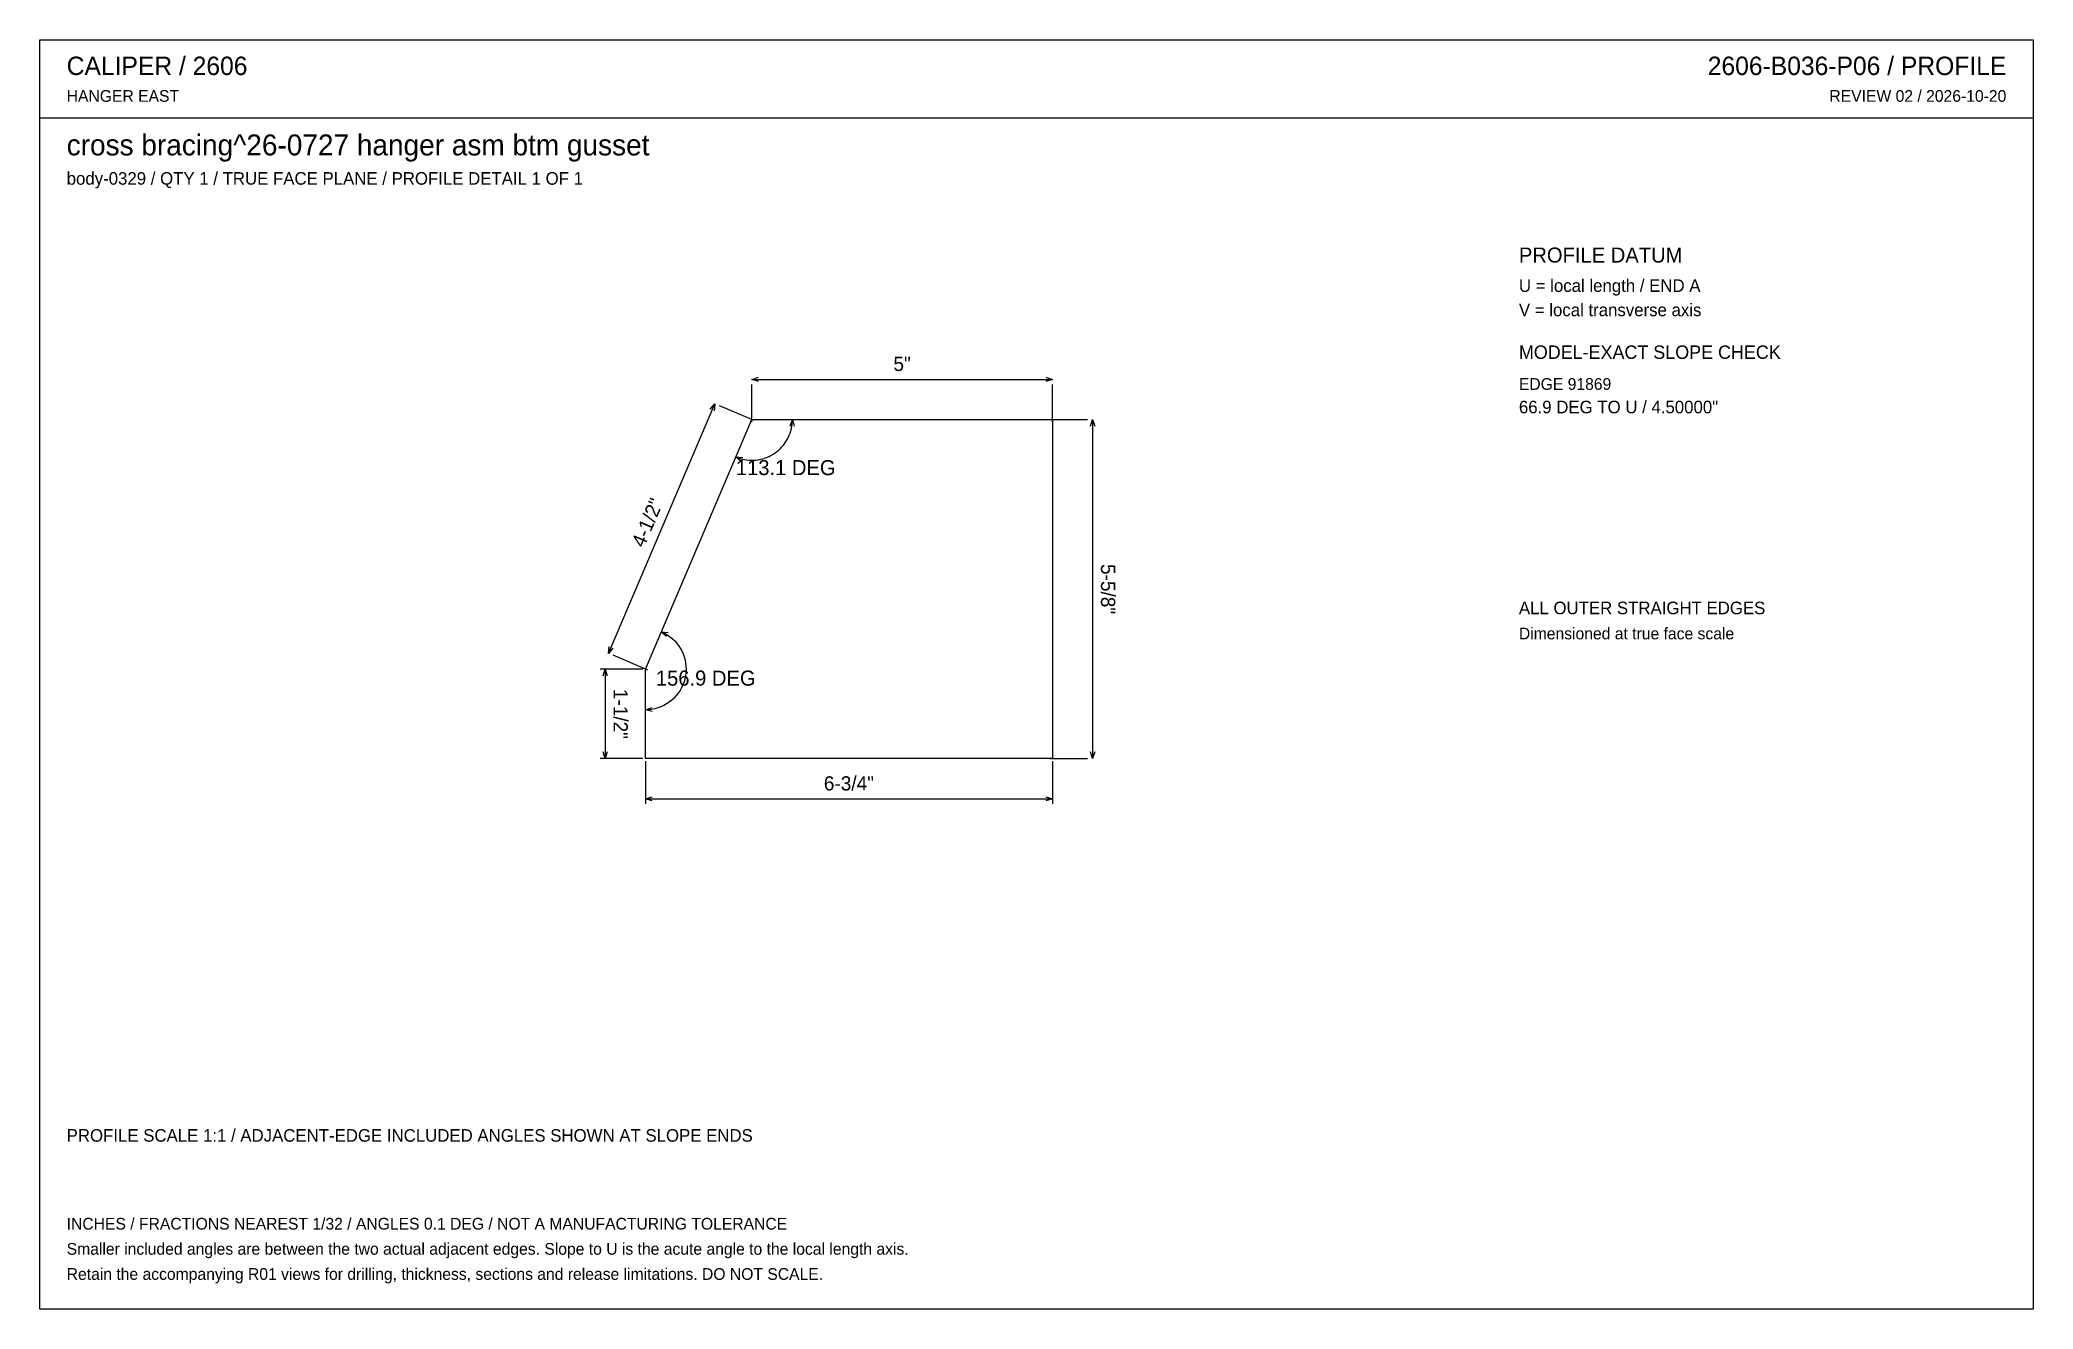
# Model space of a CAD drawing. Header units: inches. Extents: x 0.5 to 33.5, y 0.5 to 21.5.
import ezdxf
from ezdxf.enums import TextEntityAlignment as Align

# ---------------------------------------------------------------- set-up
doc = ezdxf.new("R2010")
doc.units = ezdxf.units.IN
doc.header["$MEASUREMENT"] = 0

msp = doc.modelspace()

# ---------------------------------------------------------------- linework, layer by layer
at = {"layer": 'ANNOTATION'}
for p, q in [((12.277, 15.896), (12.388, 15.931)), ((12.277, 15.896), (17.264, 15.896)), ((12.388, 15.861), (12.277, 15.896)), ((17.153, 15.931), (17.264, 15.896)), ((17.264, 15.896), (17.153, 15.861)), ((12.277, 15.188), (12.277, 15.812)), ((17.264, 15.188), (17.264, 15.812)), ((9.901, 11.35), (11.664, 15.49)), ((11.588, 15.402), (11.664, 15.49)), ((11.664, 15.49), (11.652, 15.375)), ((12.316, 15.213), (11.741, 15.458)), ((12.914, 15.119), (12.952, 15.229)), ((12.951, 15.191), (12.952, 15.229)), ((12.952, 15.229), (12.984, 15.117)), ((17.222, 15.229), (17.847, 15.229)), ((17.896, 15.118), (17.931, 15.229)), ((17.931, 15.229), (17.931, 9.604)), ((17.931, 15.229), (17.965, 15.118)), ((12.848, 14.868), (12.867, 14.901)), ((12.867, 14.901), (12.885, 14.935)), ((12.885, 14.935), (12.9, 14.97)), ((12.9, 14.97), (12.914, 15.005)), ((12.914, 15.005), (12.926, 15.041)), ((12.926, 15.041), (12.935, 15.078)), ((12.935, 15.078), (12.943, 15.116)), ((12.943, 15.116), (12.948, 15.153)), ((12.948, 15.153), (12.951, 15.191)), ((12.013, 14.608), (12.048, 14.594)), ((12.103, 14.535), (12.013, 14.608)), ((12.013, 14.608), (12.129, 14.6)), ((12.048, 14.594), (12.084, 14.582)), ((12.084, 14.582), (12.121, 14.572)), ((12.121, 14.572), (12.158, 14.565)), ((12.158, 14.565), (12.196, 14.559)), ((12.196, 14.559), (12.234, 14.556)), ((12.234, 14.556), (12.272, 14.554)), ((12.272, 14.554), (12.31, 14.555)), ((12.31, 14.555), (12.348, 14.558)), ((12.348, 14.558), (12.386, 14.563)), ((12.386, 14.563), (12.423, 14.57)), ((12.423, 14.57), (12.46, 14.579)), ((12.46, 14.579), (12.496, 14.591)), ((12.496, 14.591), (12.532, 14.604)), ((12.532, 14.604), (12.567, 14.619)), ((12.567, 14.619), (12.601, 14.637)), ((12.601, 14.637), (12.633, 14.656)), ((12.633, 14.656), (12.665, 14.677)), ((12.665, 14.677), (12.696, 14.7)), ((12.696, 14.7), (12.725, 14.724)), ((12.725, 14.724), (12.753, 14.75)), ((12.753, 14.75), (12.779, 14.778)), ((12.779, 14.778), (12.804, 14.807)), ((12.804, 14.807), (12.827, 14.837)), ((12.827, 14.837), (12.848, 14.868)), ((10.778, 11.71), (10.826, 11.688)), ((10.864, 11.631), (10.778, 11.71)), ((10.778, 11.71), (10.894, 11.694)), ((10.826, 11.688), (10.872, 11.661)), ((10.872, 11.661), (10.916, 11.632)), ((10.916, 11.632), (10.957, 11.598)), ((10.957, 11.598), (10.995, 11.562)), ((9.901, 11.35), (9.912, 11.466)), ((9.976, 11.439), (9.901, 11.35)), ((10.552, 11.073), (9.977, 11.318)), ((10.995, 11.562), (11.031, 11.523)), ((11.031, 11.523), (11.063, 11.481)), ((11.063, 11.481), (11.092, 11.437)), ((11.092, 11.437), (11.118, 11.391)), ((11.118, 11.391), (11.139, 11.343)), ((11.139, 11.343), (11.157, 11.293)), ((11.157, 11.293), (11.171, 11.242)), ((11.171, 11.242), (11.181, 11.19)), ((10.472, 11.089), (9.764, 11.089)), ((9.812, 10.978), (9.847, 11.089)), ((9.847, 11.089), (9.847, 9.604)), ((9.847, 11.089), (9.882, 10.978)), ((11.169, 10.928), (11.155, 10.878)), ((11.18, 10.98), (11.169, 10.928)), ((11.187, 11.032), (11.18, 10.98)), ((11.181, 11.19), (11.187, 11.138)), ((11.187, 11.138), (11.189, 11.085)), ((11.189, 11.085), (11.187, 11.032)), ((10.99, 10.61), (10.951, 10.575)), ((11.026, 10.649), (10.99, 10.61)), ((11.059, 10.69), (11.026, 10.649)), ((11.088, 10.734), (11.059, 10.69)), ((11.114, 10.78), (11.088, 10.734)), ((11.136, 10.828), (11.114, 10.78)), ((11.155, 10.878), (11.136, 10.828)), ((10.514, 10.414), (10.624, 10.453)), ((10.567, 10.416), (10.514, 10.414)), ((10.626, 10.384), (10.514, 10.414)), ((10.619, 10.422), (10.567, 10.416)), ((10.671, 10.433), (10.619, 10.422)), ((10.722, 10.447), (10.671, 10.433)), ((10.771, 10.465), (10.722, 10.447)), ((10.819, 10.487), (10.771, 10.465)), ((10.865, 10.513), (10.819, 10.487)), ((10.909, 10.542), (10.865, 10.513)), ((10.951, 10.575), (10.909, 10.542)), ((10.472, 9.604), (9.764, 9.604)), ((9.847, 9.604), (9.812, 9.715)), ((9.882, 9.715), (9.847, 9.604)), ((17.222, 9.604), (17.847, 9.604)), ((17.931, 9.604), (17.896, 9.715)), ((17.965, 9.715), (17.931, 9.604)), ((10.514, 9.562), (10.514, 8.854)), ((17.264, 9.562), (17.264, 8.854)), ((10.514, 8.938), (10.625, 8.972)), ((10.514, 8.938), (17.264, 8.938)), ((10.625, 8.903), (10.514, 8.938)), ((17.153, 8.972), (17.264, 8.938)), ((17.264, 8.938), (17.153, 8.903))]:
    msp.add_line(p, q, dxfattribs=at)
at = {"layer": 'OUTLINE'}
for p, q in [((0.472, 21.528), (33.528, 21.528)), ((0.472, 0.472), (0.472, 21.528)), ((33.528, 21.528), (33.528, 0.472)), ((0.472, 20.236), (33.528, 20.236)), ((10.514, 11.089), (12.277, 15.229)), ((12.277, 15.229), (17.264, 15.229)), ((17.264, 15.229), (17.264, 9.604)), ((10.514, 9.604), (10.514, 11.089)), ((17.264, 9.604), (10.514, 9.604)), ((33.528, 0.472), (0.472, 0.472))]:
    msp.add_line(p, q, dxfattribs=at)

# ---------------------------------------------------------------- texts
at = {"layer": 'ANNOTATION'}
for s, height, p in [('CALIPER / 2606', 0.30556, (0.917, 20.944)), ('HANGER EAST', 0.19444, (0.917, 20.5)), ('cross bracing^26-0727 hanger asm btm gusset', 0.34722, (0.917, 19.611)), ('body-0329 / QTY 1 / TRUE FACE PLANE / PROFILE DETAIL 1 OF 1', 0.20833, (0.917, 19.125)), ('PROFILE DATUM', 0.25, (25, 17.833)), ('U = local length / END A', 0.20833, (25, 17.347)), ('V = local transverse axis', 0.20833, (25, 16.944)), ('MODEL-EXACT SLOPE CHECK', 0.22222, (25, 16.236)), ('EDGE 91869', 0.1944, (25, 15.722)), ('66.9 DEG TO U / 4.50000"', 0.20833, (25, 15.333)), ('ALL OUTER STRAIGHT EDGES', 0.20833, (25, 12)), ('Dimensioned at true face scale', 0.19444, (25, 11.583)), ('PROFILE SCALE 1:1 / ADJACENT-EDGE INCLUDED ANGLES SHOWN AT SLOPE ENDS', 0.20833, (0.917, 3.25)), ('INCHES / FRACTIONS NEAREST 1/32 / ANGLES 0.1 DEG / NOT A MANUFACTURING TOLERANCE', 0.19444, (0.917, 1.792)), ('Smaller included angles are between the two actual adjacent edges. Slope to U is the acute angle to the local length axis.', 0.194444, (0.917, 1.375)), ('Retain the accompanying R01 views for drilling, thickness, sections and release limitations. DO NOT SCALE.', 0.194444, (0.917, 0.958))]:
    msp.add_text(s, height=height, dxfattribs=at).set_placement(p)
for s, height, p in [('2606-B036-P06 / PROFILE', 0.30556, (33.083, 20.944)), ('REVIEW 02 / 2026-10-20', 0.19444, (33.083, 20.5))]:
    msp.add_text(s, height=height, dxfattribs=at).set_placement(p, align=Align.RIGHT)
for s, height, p in [('5"', 0.2361, (14.771, 16.035)), ('113.1 DEG', 0.25, (12.841, 14.307)), ('156.9 DEG', 0.25, (11.515, 10.815)), ('6-3/4"', 0.2361, (13.889, 9.076))]:
    msp.add_text(s, height=height, dxfattribs=at).set_placement(p, align=Align.CENTER)
for s, rotation, p in [('4-1/2"', 66.9294, (10.654, 13.475)), ('5-5/8"', -90, (18.069, 12.417)), ('1-1/2"', -90, (9.986, 10.347))]:
    msp.add_text(s, height=0.2361, rotation=rotation, dxfattribs=at).set_placement(p, align=Align.CENTER)

doc.saveas('drawing.dxf')
